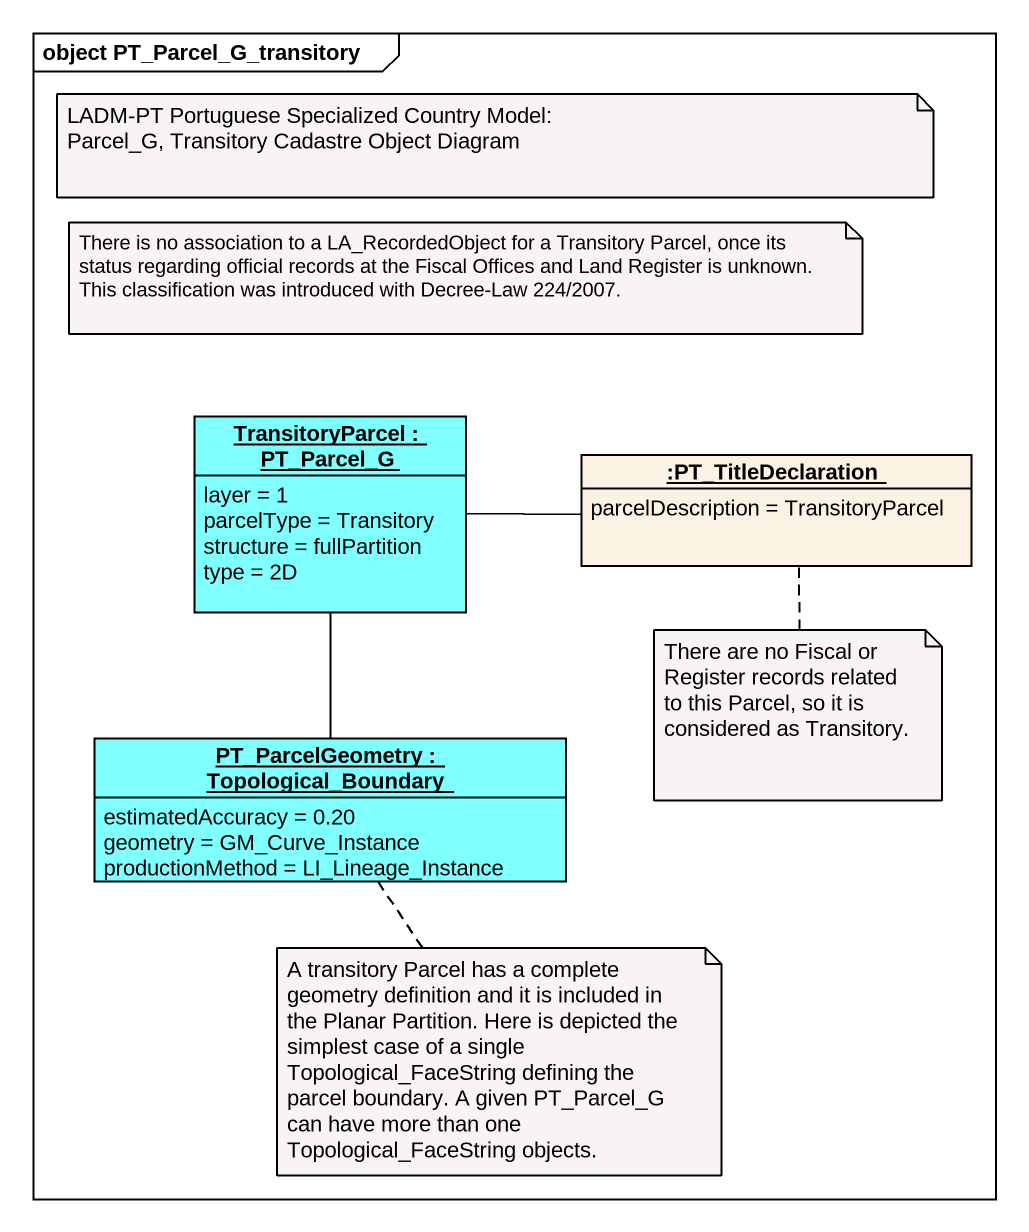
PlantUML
@startuml
mainframe object PT_Parcel_G_transitory
hide circle
hide empty members
object "TransitoryParcel : PT_Parcel_G" as TransitoryParcel #80FFFF {
  layer = 1
  parcelType = Transitory
  structure = fullPartition
  type = 2D
}
object ":PT_TitleDeclaration" as PT_TitleDeclaration {
  parcelDescription = TransitoryParcel
}
object "PT_ParcelGeometry : Topological_Boundary" as PT_ParcelGeometry #80FFFF {
  estimatedAccuracy = 0.20
  geometry = GM_Curve_Instance
  productionMethod = LI_Lineage_Instance
}
TransitoryParcel -- PT_ParcelGeometry
PT_TitleDeclaration -left- TransitoryParcel
note as N1
  LADM-PT Portuguese Specialized Country Model:
  Parcel_G, Transitory Cadastre Object Diagram
end note
note as N2
  There is no association to a LA_RecordedObject for a Transitory Parcel, once its status regarding official records at the Fiscal Offices and Land Register is unknown. This classification was introduced with Decree-Law 224/2007.
end note
note bottom of PT_TitleDeclaration : There are no Fiscal or Register records related to this Parcel, so it is considered as Transitory.
note bottom of PT_ParcelGeometry : A transitory Parcel has a complete geometry definition and it is included in the Planar Partition. Here is depicted the simplest case of a single Topological_FaceString defining the parcel boundary. A given PT_Parcel_G can have more than one Topological_FaceString objects.
@enduml
